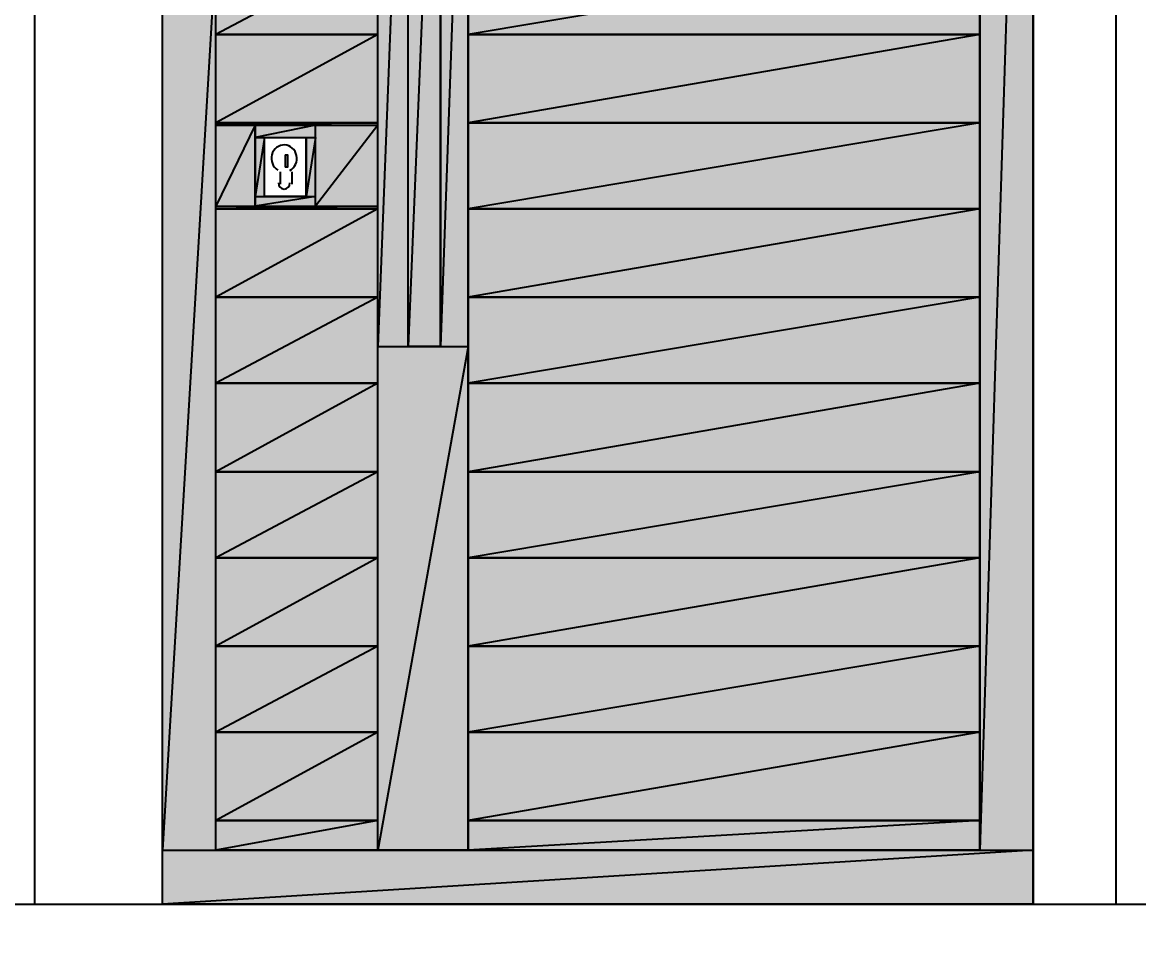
# Model space of a CAD drawing. Header units: centimetres. Extents: x -136 to 1955, y -1012 to 1233.
# Drawn here: x 259.6 to 384, y -853.6 to -751.8 of the extents above; entities that cross this region are included whole.
import ezdxf

# ---------------------------------------------------------------- set-up
doc = ezdxf.new("R2010")
doc.units = ezdxf.units.CM
for name, color, linetype in [('ON_DERZ', 8, 'Continuous'), ('ON_DOGRAMA', 4, 'Continuous'), ('ON_GORUNUS', 7, 'Continuous'), ('ON_OLCU', 4, 'Continuous')]:
    doc.layers.add(name, color=color, linetype=linetype)
doc.styles.get("Standard").update_dxf_attribs({"font": 'Arial.ttf'})
doc.dimstyles.new('ISO-25', dxfattribs={"dimtxt": 2.5, "dimasz": 2.5, "dimexe": 1.25, "dimexo": 0.625, "dimtad": 1, "dimtxsty": 'Standard', "dimcen": 2.5, "dimadec": 0, "dimazin": 0, "dimtfac": 1, "dimtmove": 0, "dimatfit": 3, "dimfxl": 1, "dimarcsym": 0})

# ---------------------------------------------------------------- blocks, each defined once
blk = doc.blocks.new('*D152')
at = {"layer": 'Defpoints', "color": 0, "transparency": 16777216}
for p in [(0, -850), (773, -850), (773, -917)]:
    blk.add_point(p, dxfattribs=at)
at = {"layer": 'ON_OLCU', "color": 0, "lineweight": -2, "transparency": 16777216}
for p, q in [((0, -853), (0, -922)), ((773, -853), (773, -922)), ((4, -917), (769, -917))]:
    blk.add_line(p, q, dxfattribs=at)
at = {"layer": 'ON_OLCU', "color": 0, "transparency": 16777216}
for points in [[(4, -916.33), (4, -917.67), (0, -917)], [(769, -916.33), (769, -917.67), (773, -917)]]:
    blk.add_solid(points, dxfattribs=at)
at = {"layer": 'ON_OLCU', "color": 0, "transparency": 16777216, "insert": (386.5, -907.85), "char_height": 14, "attachment_point": 5}
blk.add_mtext('773', dxfattribs=at)
blk = doc.blocks.new('*D154')
at = {"layer": 'Defpoints', "color": 0, "transparency": 16777216}
for p in [(-30, -600), (803, -600), (803, -960)]:
    blk.add_point(p, dxfattribs=at)
at = {"layer": 'ON_OLCU', "color": 0, "lineweight": -2, "transparency": 16777216}
for p, q in [((-30, -603), (-30, -965)), ((803, -603), (803, -965)), ((-26, -960), (799, -960))]:
    blk.add_line(p, q, dxfattribs=at)
at = {"layer": 'ON_OLCU', "color": 0, "transparency": 16777216}
for points in [[(-26, -959.33), (-26, -960.67), (-30, -960)], [(799, -959.33), (799, -960.67), (803, -960)]]:
    blk.add_solid(points, dxfattribs=at)
at = {"layer": 'ON_OLCU', "color": 0, "transparency": 16777216, "insert": (386.5, -950.85), "char_height": 14, "attachment_point": 5}
blk.add_mtext('833', dxfattribs=at)
blk = doc.blocks.new('ON_KAPI_SABLON_DETAY')
at = {"true_color": 0x636466}
h = blk.add_hatch(color=251, dxfattribs=at)
h.paths.add_polyline_path([(64.495, 129.355), (68.697, 129.355), (64.495, 4.02)])
h.paths.add_polyline_path([(68.697, 129.355), (64.495, 4.02), (68.697, 4.02)])
h = blk.add_hatch(color=251, dxfattribs=at)
h.paths.add_polyline_path([(16.992, 99.391), (19.367, 99.391), (16.992, 41.474)])
h.paths.add_polyline_path([(19.367, 99.391), (16.992, 41.474), (19.367, 41.474)])
at = {"true_color": 0x502a10}
h = blk.add_hatch(color=38, dxfattribs=at)
h.paths.add_polyline_path([(19.367, 99.391), (21.925, 99.391), (19.367, 41.474)])
h.paths.add_polyline_path([(21.925, 99.391), (19.367, 41.474), (21.925, 41.474)])
at = {"true_color": 0x636466}
h = blk.add_hatch(color=251, dxfattribs=at)
h.paths.add_polyline_path([(21.925, 99.391), (24.117, 99.391), (21.925, 41.474)])
h.paths.add_polyline_path([(24.117, 99.391), (21.925, 41.474), (24.117, 41.474)])
h = blk.add_hatch(color=251, dxfattribs=at)
h.paths.add_polyline_path([(0, 71.072), (4.202, 71.072), (0, 4.02)])
h.paths.add_polyline_path([(4.202, 71.072), (0, 4.02), (4.202, 4.02)])
at = {"true_color": 0x502a10}
h = blk.add_hatch(color=38, dxfattribs=at)
h.paths.add_polyline_path([(4.202, 71.072), (16.992, 71.072), (4.202, 64.677)])
h.paths.add_polyline_path([(16.992, 71.072), (4.202, 64.677), (16.992, 64.677)])
h = blk.add_hatch(color=38, dxfattribs=at)
h.paths.add_polyline_path([(24.117, 71.072), (64.495, 71.072), (24.117, 64.677)])
h.paths.add_polyline_path([(64.495, 71.072), (24.117, 64.677), (64.495, 64.677)])
h = blk.add_hatch(color=38, dxfattribs=at)
h.paths.add_polyline_path([(4.202, 64.677), (16.992, 64.677), (4.202, 58.1)])
h.paths.add_polyline_path([(16.992, 64.677), (4.202, 58.1), (16.992, 58.1)])
h = blk.add_hatch(color=38, dxfattribs=at)
h.paths.add_polyline_path([(24.117, 64.677), (64.495, 64.677), (24.117, 58.1)])
h.paths.add_polyline_path([(64.495, 64.677), (24.117, 58.1), (64.495, 58.1)])
h = blk.add_hatch(color=38, dxfattribs=at)
h.paths.add_polyline_path([(4.202, 58.1), (16.992, 58.1), (4.202, 57.917)])
h.paths.add_polyline_path([(16.992, 58.1), (4.202, 57.917), (16.992, 57.917)])
h = blk.add_hatch(color=38, dxfattribs=at)
h.paths.add_polyline_path([(4.202, 57.917), (7.308, 57.917), (4.202, 51.888)])
h.paths.add_polyline_path([(7.308, 57.917), (4.202, 51.888), (7.308, 51.888)])
at = {"true_color": 0x636466}
h = blk.add_hatch(color=251, dxfattribs=at)
h.paths.add_polyline_path([(7.308, 57.917), (12.059, 57.917), (7.308, 57.004)])
h.paths.add_polyline_path([(12.059, 57.917), (7.308, 57.004), (12.059, 57.004)])
at = {"true_color": 0x502a10}
h = blk.add_hatch(color=38, dxfattribs=at)
h.paths.add_polyline_path([(12.059, 57.917), (16.992, 57.917), (12.059, 51.888)])
h.paths.add_polyline_path([(16.992, 57.917), (12.059, 51.888), (16.992, 51.888)])
h = blk.add_hatch(color=38, dxfattribs=at)
h.paths.add_polyline_path([(24.117, 58.1), (64.495, 58.1), (24.117, 51.705)])
h.paths.add_polyline_path([(64.495, 58.1), (24.117, 51.705), (64.495, 51.705)])
at = {"true_color": 0x636466}
h = blk.add_hatch(color=251, dxfattribs=at)
h.paths.add_polyline_path([(7.308, 57.004), (8.039, 57.004), (7.308, 52.619)])
h.paths.add_polyline_path([(8.039, 57.004), (7.308, 52.619), (8.039, 52.619)])
h = blk.add_hatch(color=251, dxfattribs=at)
h.paths.add_polyline_path([(11.328, 57.004), (12.059, 57.004), (11.328, 52.619)])
h.paths.add_polyline_path([(12.059, 57.004), (11.328, 52.619), (12.059, 52.619)])
h = blk.add_hatch(color=251, dxfattribs=at)
h.paths.add_polyline_path([(7.308, 52.619), (12.059, 52.619), (7.308, 51.888)])
h.paths.add_polyline_path([(12.059, 52.619), (7.308, 51.888), (12.059, 51.888)])
at = {"true_color": 0x502a10}
h = blk.add_hatch(color=38, dxfattribs=at)
h.paths.add_polyline_path([(4.202, 51.888), (16.992, 51.888), (4.202, 51.705)])
h.paths.add_polyline_path([(16.992, 51.888), (4.202, 51.705), (16.992, 51.705)])
h = blk.add_hatch(color=38, dxfattribs=at)
h.paths.add_polyline_path([(4.202, 51.705), (16.992, 51.705), (4.202, 45.128)])
h.paths.add_polyline_path([(16.992, 51.705), (4.202, 45.128), (16.992, 45.128)])
h = blk.add_hatch(color=38, dxfattribs=at)
h.paths.add_polyline_path([(24.117, 51.705), (64.495, 51.705), (24.117, 45.128)])
h.paths.add_polyline_path([(64.495, 51.705), (24.117, 45.128), (64.495, 45.128)])
h = blk.add_hatch(color=38, dxfattribs=at)
h.paths.add_polyline_path([(4.202, 45.128), (16.992, 45.128), (4.202, 38.733)])
h.paths.add_polyline_path([(16.992, 45.128), (4.202, 38.733), (16.992, 38.733)])
h = blk.add_hatch(color=38, dxfattribs=at)
h.paths.add_polyline_path([(24.117, 45.128), (64.495, 45.128), (24.117, 38.733)])
h.paths.add_polyline_path([(64.495, 45.128), (24.117, 38.733), (64.495, 38.733)])
at = {"true_color": 0x636466}
h = blk.add_hatch(color=251, dxfattribs=at)
h.paths.add_polyline_path([(16.992, 41.474), (24.117, 41.474), (16.992, 4.02)])
h.paths.add_polyline_path([(24.117, 41.474), (16.992, 4.02), (24.117, 4.02)])
at = {"true_color": 0x502a10}
h = blk.add_hatch(color=38, dxfattribs=at)
h.paths.add_polyline_path([(4.202, 38.733), (16.992, 38.733), (4.202, 32.156)])
h.paths.add_polyline_path([(16.992, 38.733), (4.202, 32.156), (16.992, 32.156)])
h = blk.add_hatch(color=38, dxfattribs=at)
h.paths.add_polyline_path([(24.117, 38.733), (64.495, 38.733), (24.117, 32.156)])
h.paths.add_polyline_path([(64.495, 38.733), (24.117, 32.156), (64.495, 32.156)])
h = blk.add_hatch(color=38, dxfattribs=at)
h.paths.add_polyline_path([(4.202, 32.156), (16.992, 32.156), (4.202, 25.761)])
h.paths.add_polyline_path([(16.992, 32.156), (4.202, 25.761), (16.992, 25.761)])
h = blk.add_hatch(color=38, dxfattribs=at)
h.paths.add_polyline_path([(24.117, 32.156), (64.495, 32.156), (24.117, 25.761)])
h.paths.add_polyline_path([(64.495, 32.156), (24.117, 25.761), (64.495, 25.761)])
h = blk.add_hatch(color=38, dxfattribs=at)
h.paths.add_polyline_path([(4.202, 25.761), (16.992, 25.761), (4.202, 19.184)])
h.paths.add_polyline_path([(16.992, 25.761), (4.202, 19.184), (16.992, 19.184)])
h = blk.add_hatch(color=38, dxfattribs=at)
h.paths.add_polyline_path([(24.117, 25.761), (64.495, 25.761), (24.117, 19.184)])
h.paths.add_polyline_path([(64.495, 25.761), (24.117, 19.184), (64.495, 19.184)])
h = blk.add_hatch(color=38, dxfattribs=at)
h.paths.add_polyline_path([(4.202, 19.184), (16.992, 19.184), (4.202, 12.789)])
h.paths.add_polyline_path([(16.992, 19.184), (4.202, 12.789), (16.992, 12.789)])
h = blk.add_hatch(color=38, dxfattribs=at)
h.paths.add_polyline_path([(24.117, 19.184), (64.495, 19.184), (24.117, 12.789)])
h.paths.add_polyline_path([(64.495, 19.184), (24.117, 12.789), (64.495, 12.789)])
h = blk.add_hatch(color=38, dxfattribs=at)
h.paths.add_polyline_path([(4.202, 12.789), (16.992, 12.789), (4.202, 6.212)])
h.paths.add_polyline_path([(16.992, 12.789), (4.202, 6.212), (16.992, 6.212)])
h = blk.add_hatch(color=38, dxfattribs=at)
h.paths.add_polyline_path([(24.117, 12.789), (64.495, 12.789), (24.117, 6.212)])
h.paths.add_polyline_path([(64.495, 12.789), (24.117, 6.212), (64.495, 6.212)])
h = blk.add_hatch(color=38, dxfattribs=at)
h.paths.add_polyline_path([(4.202, 6.212), (16.992, 6.212), (4.202, 4.02)])
h.paths.add_polyline_path([(16.992, 6.212), (4.202, 4.02), (16.992, 4.02)])
h = blk.add_hatch(color=38, dxfattribs=at)
h.paths.add_polyline_path([(24.117, 6.212), (64.495, 6.212), (24.117, 4.02)])
h.paths.add_polyline_path([(64.495, 6.212), (24.117, 4.02), (64.495, 4.02)])
at = {"true_color": 0x636466}
h = blk.add_hatch(color=251, dxfattribs=at)
h.paths.add_polyline_path([(0, 4.02), (68.697, 4.02), (0, 0)])
h.paths.add_polyline_path([(68.697, 4.02), (0, 0), (68.697, 0)])
at = {"color": 7, "linetype": 'Continuous', "lineweight": 25, "ltscale": 0.5}
for p, q in [((16.992, 64.677), (4.202, 64.677)), ((64.495, 64.677), (24.117, 64.677)), ((16.992, 58.1), (4.202, 58.1)), ((64.495, 58.1), (24.117, 58.1)), ((9.683, 55.725), (9.683, 54.811)), ((9.318, 53.532), (9.318, 54.446)), ((10.231, 53.532), (10.231, 54.446)), ((16.992, 51.705), (4.202, 51.705)), ((64.495, 51.705), (24.117, 51.705)), ((16.992, 45.128), (4.202, 45.128)), ((64.495, 45.128), (24.117, 45.128)), ((16.992, 38.733), (4.202, 38.733)), ((64.495, 38.733), (24.117, 38.733)), ((16.992, 32.156), (4.202, 32.156)), ((64.495, 32.156), (24.117, 32.156)), ((16.992, 25.761), (4.202, 25.761)), ((64.495, 25.761), (24.117, 25.761)), ((16.992, 19.184), (4.202, 19.184)), ((64.495, 19.184), (24.117, 19.184)), ((16.992, 12.789), (4.202, 12.789)), ((64.495, 12.789), (24.117, 12.789)), ((16.992, 6.212), (4.202, 6.212)), ((64.495, 6.212), (24.117, 6.212)), ((68.697, 0), (0, 0))]:
    blk.add_line(p, q, dxfattribs=at)
at = {"color": 7, "linetype": 'Continuous', "lineweight": 25}
for points in [[(68.697, 0), (0, 0), (0, 133.557), (68.697, 133.557)], [(64.495, 4.02), (4.202, 4.02), (4.202, 129.355), (64.495, 129.355)], [(24.117, 4.02), (16.992, 4.02), (16.992, 129.355), (24.117, 129.355)], [(21.925, 41.474), (19.367, 41.474), (19.367, 99.391), (21.925, 99.391)], [(24.117, 71.072), (64.495, 71.072), (64.495, 64.677), (24.117, 64.677)], [(24.117, 64.677), (64.495, 64.677), (64.495, 58.1), (24.117, 58.1)], [(12.059, 57.917), (7.308, 57.917), (7.308, 51.888), (12.059, 51.888)], [(24.117, 58.1), (64.495, 58.1), (64.495, 51.705), (24.117, 51.705)], [(8.039, 57.004), (11.328, 57.004), (11.328, 52.619), (8.039, 52.619)], [(24.117, 51.705), (64.495, 51.705), (64.495, 45.128), (24.117, 45.128)], [(24.117, 45.128), (64.495, 45.128), (64.495, 38.733), (24.117, 38.733)], [(24.117, 38.733), (64.495, 38.733), (64.495, 32.156), (24.117, 32.156)], [(24.117, 32.156), (64.495, 32.156), (64.495, 25.761), (24.117, 25.761)], [(24.117, 25.761), (64.495, 25.761), (64.495, 19.184), (24.117, 19.184)], [(24.117, 19.184), (64.495, 19.184), (64.495, 12.789), (24.117, 12.789)], [(24.117, 12.789), (64.495, 12.789), (64.495, 6.212), (24.117, 6.212)], [(24.117, 6.212), (64.495, 6.212), (64.495, 4.02), (24.117, 4.02)]]:
    blk.add_lwpolyline(points, close=True, dxfattribs=at)
at = {"color": 251, "linetype": 'Continuous', "lineweight": -2, "true_color": 0x636466}
for points in [[(68.697, 129.355), (64.495, 4.02), (68.697, 4.02)], [(64.495, 129.355), (68.697, 129.355), (64.495, 4.02)], [(19.367, 99.391), (16.992, 41.474), (19.367, 41.474)], [(16.992, 99.391), (19.367, 99.391), (16.992, 41.474)], [(24.117, 99.391), (21.925, 41.474), (24.117, 41.474)], [(21.925, 99.391), (24.117, 99.391), (21.925, 41.474)], [(4.202, 71.072), (0, 4.02), (4.202, 4.02)], [(0, 71.072), (4.202, 71.072), (0, 4.02)], [(12.059, 57.917), (7.308, 57.004), (12.059, 57.004)], [(7.308, 57.917), (12.059, 57.917), (7.308, 57.004)], [(8.039, 57.004), (7.308, 52.619), (8.039, 52.619)], [(7.308, 57.004), (8.039, 57.004), (7.308, 52.619)], [(12.059, 57.004), (11.328, 52.619), (12.059, 52.619)], [(11.328, 57.004), (12.059, 57.004), (11.328, 52.619)], [(12.059, 52.619), (7.308, 51.888), (12.059, 51.888)], [(7.308, 52.619), (12.059, 52.619), (7.308, 51.888)], [(24.117, 41.474), (16.992, 4.02), (24.117, 4.02)], [(16.992, 41.474), (24.117, 41.474), (16.992, 4.02)], [(68.697, 4.02), (0, 0), (68.697, 0)], [(0, 4.02), (68.697, 4.02), (0, 0)]]:
    blk.add_lwpolyline(points, close=True, dxfattribs=at)
at = {"color": 38, "linetype": 'Continuous', "lineweight": -2, "true_color": 0x502a10}
for points in [[(21.925, 99.391), (19.367, 41.474), (21.925, 41.474)], [(19.367, 99.391), (21.925, 99.391), (19.367, 41.474)], [(16.992, 71.072), (4.202, 64.677), (16.992, 64.677)], [(4.202, 71.072), (16.992, 71.072), (4.202, 64.677)], [(64.495, 71.072), (24.117, 64.677), (64.495, 64.677)], [(24.117, 71.072), (64.495, 71.072), (24.117, 64.677)], [(16.992, 64.677), (4.202, 58.1), (16.992, 58.1)], [(4.202, 64.677), (16.992, 64.677), (4.202, 58.1)], [(64.495, 64.677), (24.117, 58.1), (64.495, 58.1)], [(24.117, 64.677), (64.495, 64.677), (24.117, 58.1)], [(16.992, 58.1), (4.202, 57.917), (16.992, 57.917)], [(4.202, 58.1), (16.992, 58.1), (4.202, 57.917)], [(7.308, 57.917), (4.202, 51.888), (7.308, 51.888)], [(4.202, 57.917), (7.308, 57.917), (4.202, 51.888)], [(16.992, 57.917), (12.059, 51.888), (16.992, 51.888)], [(12.059, 57.917), (16.992, 57.917), (12.059, 51.888)], [(64.495, 58.1), (24.117, 51.705), (64.495, 51.705)], [(24.117, 58.1), (64.495, 58.1), (24.117, 51.705)], [(16.992, 51.888), (4.202, 51.705), (16.992, 51.705)], [(4.202, 51.888), (16.992, 51.888), (4.202, 51.705)], [(16.992, 51.705), (4.202, 45.128), (16.992, 45.128)], [(4.202, 51.705), (16.992, 51.705), (4.202, 45.128)], [(64.495, 51.705), (24.117, 45.128), (64.495, 45.128)], [(24.117, 51.705), (64.495, 51.705), (24.117, 45.128)], [(16.992, 45.128), (4.202, 38.733), (16.992, 38.733)], [(4.202, 45.128), (16.992, 45.128), (4.202, 38.733)], [(64.495, 45.128), (24.117, 38.733), (64.495, 38.733)], [(24.117, 45.128), (64.495, 45.128), (24.117, 38.733)], [(16.992, 38.733), (4.202, 32.156), (16.992, 32.156)], [(4.202, 38.733), (16.992, 38.733), (4.202, 32.156)], [(64.495, 38.733), (24.117, 32.156), (64.495, 32.156)], [(24.117, 38.733), (64.495, 38.733), (24.117, 32.156)], [(16.992, 32.156), (4.202, 25.761), (16.992, 25.761)], [(4.202, 32.156), (16.992, 32.156), (4.202, 25.761)], [(64.495, 32.156), (24.117, 25.761), (64.495, 25.761)], [(24.117, 32.156), (64.495, 32.156), (24.117, 25.761)], [(16.992, 25.761), (4.202, 19.184), (16.992, 19.184)], [(4.202, 25.761), (16.992, 25.761), (4.202, 19.184)], [(64.495, 25.761), (24.117, 19.184), (64.495, 19.184)], [(24.117, 25.761), (64.495, 25.761), (24.117, 19.184)], [(16.992, 19.184), (4.202, 12.789), (16.992, 12.789)], [(4.202, 19.184), (16.992, 19.184), (4.202, 12.789)], [(64.495, 19.184), (24.117, 12.789), (64.495, 12.789)], [(24.117, 19.184), (64.495, 19.184), (24.117, 12.789)], [(16.992, 12.789), (4.202, 6.212), (16.992, 6.212)], [(4.202, 12.789), (16.992, 12.789), (4.202, 6.212)], [(64.495, 12.789), (24.117, 6.212), (64.495, 6.212)], [(24.117, 12.789), (64.495, 12.789), (24.117, 6.212)], [(16.992, 6.212), (4.202, 4.02), (16.992, 4.02)], [(4.202, 6.212), (16.992, 6.212), (4.202, 4.02)], [(64.495, 6.212), (24.117, 4.02), (64.495, 4.02)], [(24.117, 6.212), (64.495, 6.212), (24.117, 4.02)]]:
    blk.add_lwpolyline(points, close=True, dxfattribs=at)
at = {"color": 7, "linetype": 'Continuous', "lineweight": 25}
blk.add_lwpolyline([(9.683, 55.725), (9.866, 55.725), (9.866, 54.811), (9.683, 54.811)], dxfattribs=at)
for points in [[(8.626, 55.727), (8.499, 55.283), (8.691, 54.81), (9.091, 54.58)], [(9.627, 56.455), (9.165, 56.471), (8.752, 56.171), (8.626, 55.727)], [(10.575, 55.66), (10.479, 56.111), (10.088, 56.439), (9.627, 56.455)], [(10.032, 54.547), (10.447, 54.749), (10.671, 55.208), (10.575, 55.66)], [(9.135, 53.624), (9.135, 53.372), (9.34, 53.167), (9.592, 53.167)], [(9.592, 53.167), (9.844, 53.167), (10.049, 53.372), (10.049, 53.624)]]:
    blk.add_open_spline(points, degree=3, dxfattribs=at)

msp = doc.modelspace()

# ---------------------------------------------------------------- linework, layer by layer
at = {"layer": 'ON_DERZ'}
for p, q in [((261, -850), (261, -600)), ((381.5, -850), (381.5, -600))]:
    msp.add_line(p, q, dxfattribs=at)
at = {"layer": 'ON_GORUNUS'}
msp.add_lwpolyline([(0, -850), (773, -850), (773, -600), (0, -600)], close=True, dxfattribs=at)

# ---------------------------------------------------------------- block references
at = {"layer": 'ON_DOGRAMA', "xscale": 1.411998818257473, "yscale": 1.497487005982313, "zscale": 1.411998818257473}
msp.add_blockref('ON_KAPI_SABLON_DETAY', (275.25, -850), dxfattribs=at)

# ---------------------------------------------------------------- dimensions: what is measured, and where the dimension line sits
at = {"layer": 'ON_OLCU'}
for base, p1, p2, picture, middle in [((803, -960), (-30, -600), (803, -600), '*D154', (386.5, -950.847)), ((773, -917), (0, -850), (773, -850), '*D152', (386.5, -907.847))]:
    dim = msp.add_linear_dim(base=base, p1=p1, p2=p2, dimstyle='ISO-25', override={"dimtxt": 14, "dimasz": 4, "dimexe": 5, "dimexo": 3, "dimgap": 2, "dimtix": 1, "dimatfit": 1}, dxfattribs=at)
    dim.commit()
    dim.dimension.update_dxf_attribs({"geometry": picture, "text_midpoint": middle})

doc.saveas('drawing.dxf')
